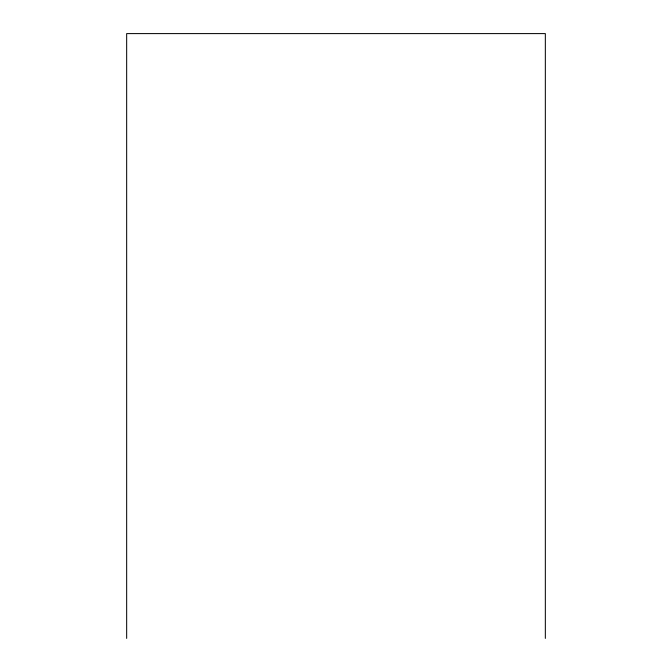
<?xml version="1.0" encoding="UTF-8"?>
<svg xmlns="http://www.w3.org/2000/svg" width="672" height="672" viewBox="0 0 672 672"><rect width="100%" height="100%" fill="white"/><g stroke="black" fill="none" stroke-linecap="round" stroke-linejoin="round"><path stroke-width="1.01" d="M545.336 638.4L545.336 33.6L126.664 33.6L126.664 638.4"/></g></svg>
